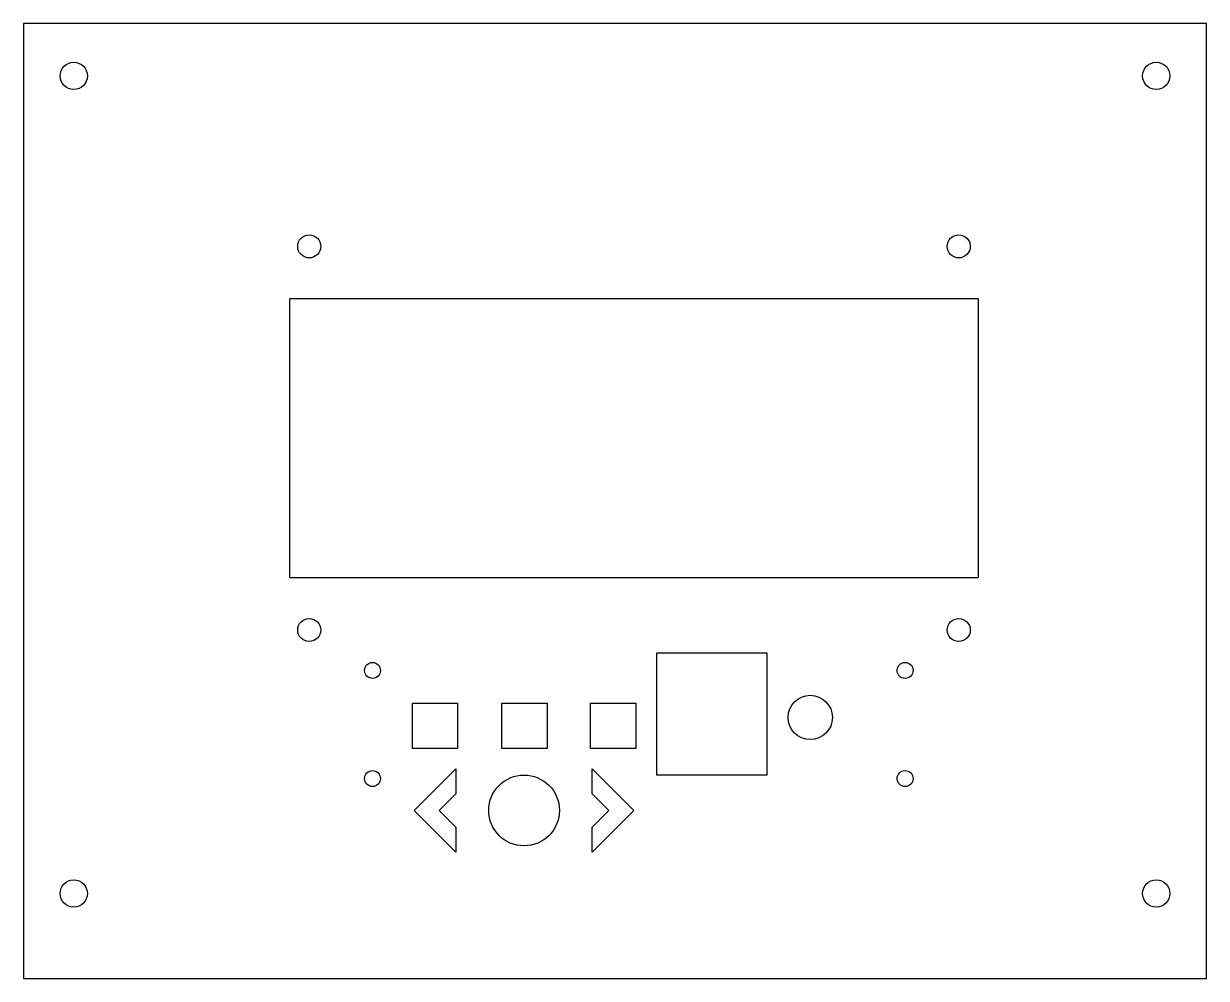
# Model space of a CAD drawing. Header units: inches. Extents: x 0.12 to 6.79, y -1.4 to 3.99.
import ezdxf

# ---------------------------------------------------------------- set-up
doc = ezdxf.new("R2010")
doc.units = ezdxf.units.IN
doc.layers.get('0').update_dxf_attribs({"linetype": 'CONTINUOUS'})

msp = doc.modelspace()

# ---------------------------------------------------------------- linework, layer by layer
for points in [[(0.1153, -1.4001), (6.7888, -1.4001), (6.7888, 3.9877), (0.1153, 3.9877)], [(5.5015, 2.4357), (5.5015, 0.8607), (1.6165, 0.8607), (1.6165, 2.4357)], [(3.7388, -0.2525), (3.6888, -0.2525), (3.6888, 0.4375), (3.7388, 0.4375), (4.2588, 0.4375), (4.3088, 0.4375), (4.3088, -0.2525), (4.2588, -0.2525)], [(2.5638, 0.1525), (2.5638, -0.1025), (2.3088, -0.1025), (2.3088, 0.1525)], [(2.8138, 0.1525), (3.0688, 0.1525), (3.0688, -0.1025), (2.8138, -0.1025)], [(3.5688, -0.1025), (3.3138, -0.1025), (3.3138, 0.1525), (3.5688, 0.1525)], [(2.3188, -0.4525), (2.5538, -0.2175), (2.5538, -0.3589), (2.4602, -0.4525), (2.5538, -0.5461), (2.5538, -0.6875)], [(3.5588, -0.4525), (3.3238, -0.6875), (3.3238, -0.5461), (3.4173, -0.4525), (3.3238, -0.3589), (3.3238, -0.2175)]]:
    msp.add_lwpolyline(points, close=True)
for centre, radius in [((0.3978, 3.6926), 0.077), ((6.5063, 3.6926), 0.077), ((1.7265, 2.7307), 0.065), ((5.3915, 2.7307), 0.065), ((1.7265, 0.5657), 0.065), ((5.3915, 0.5657), 0.065), ((2.0838, 0.3375), 0.045), ((5.0888, 0.3375), 0.045), ((4.5538, 0.0725), 0.125), ((2.0838, -0.2725), 0.045), ((2.9388, -0.4525), 0.1996), ((5.0888, -0.2725), 0.045), ((0.3978, -0.9216), 0.077), ((6.5063, -0.9216), 0.077)]:
    msp.add_circle(centre, radius)

doc.saveas('drawing.dxf')
